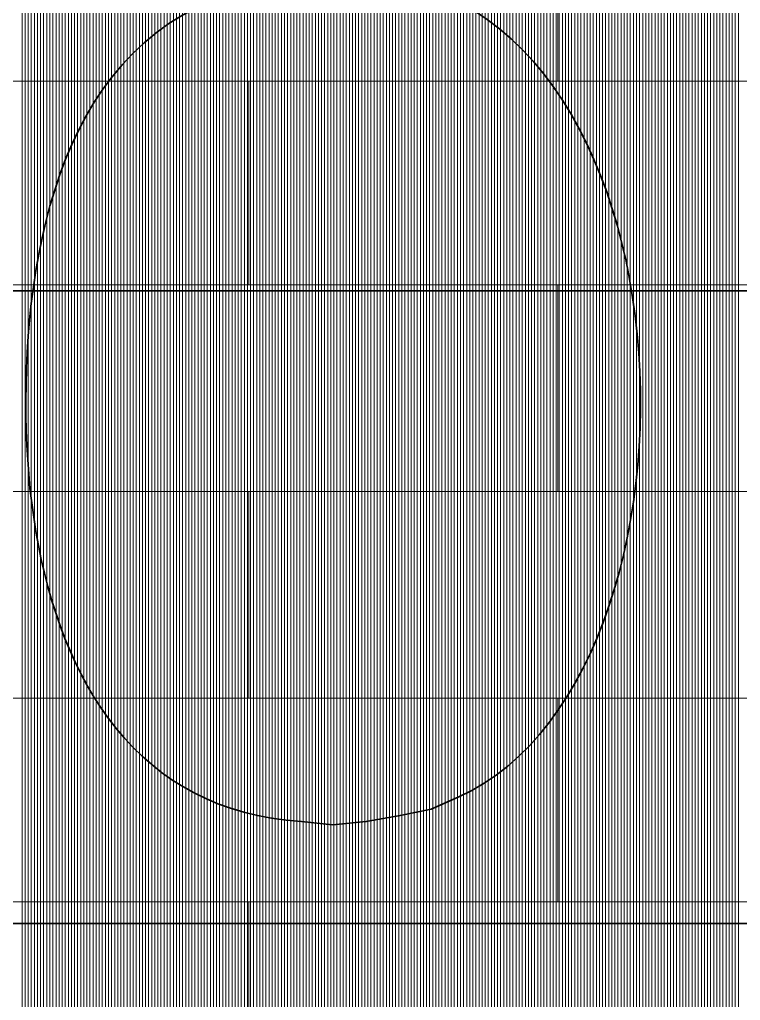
# Model space of a CAD drawing. Header units: inches. Extents: x 5 to 516, y -193 to 129.
# Drawn here: x 90.551 to 91.329, y -83.719 to -82.66 of the extents above; entities that cross this region are included whole.
import ezdxf

# ---------------------------------------------------------------- set-up
doc = ezdxf.new("R2010")
doc.units = ezdxf.units.IN
doc.header["$MEASUREMENT"] = 0
doc.layers.add('PDF4_Geometry', color=7, linetype='Continuous')

msp = doc.modelspace()

# ---------------------------------------------------------------- linework, layer by layer
at = {"layer": 'PDF4_Geometry', "lineweight": 15}
for points in [[(90.793754, -83.9313159), (90.793754, -82.2046491), (90.793754, -83.9313159)], [(90.7970906, -83.9313159), (90.7970906, -82.2046491), (90.7970906, -83.9313159)], [(90.8004204, -83.9313159), (90.8004204, -82.2046491), (90.8004204, -83.9313159)], [(90.8037569, -83.9313159), (90.8037569, -82.2046491), (90.8037569, -83.9313159)], [(90.8070868, -83.9313159), (90.8070868, -82.2046491), (90.8070868, -83.9313159)], [(90.8104233, -83.9346491), (90.8104233, -82.204649), (90.8104233, -83.9346491)], [(90.8137532, -83.9346491), (90.8137532, -82.204649), (90.8137532, -83.9346491)], [(90.8170897, -83.9346491), (90.8170897, -82.204649), (90.8170897, -83.9346491)], [(90.8204195, -83.9346491), (90.8204195, -82.204649), (90.8204195, -83.9346491)], [(90.8237561, -83.9346491), (90.8237561, -82.204649), (90.8237561, -83.9346491)], [(90.8270859, -83.9346491), (90.8270859, -82.204649), (90.8270859, -83.9346491)], [(90.8304225, -83.9346491), (90.8304225, -82.204649), (90.8304225, -83.9346491)], [(90.8337523, -83.9346491), (90.8337523, -82.204649), (90.8337523, -83.9346491)], [(90.8370889, -83.9346491), (90.8370889, -82.204649), (90.8370889, -83.9346491)], [(90.8404255, -83.9346491), (90.8404255, -82.204649), (90.8404255, -83.9346491)], [(90.8437553, -83.9346491), (90.8437553, -82.204649), (90.8437553, -83.9346491)], [(90.8470851, -83.9346491), (90.8470851, -82.204649), (90.8470851, -83.9346491)], [(90.8504217, -83.9346491), (90.8504217, -82.204649), (90.8504217, -83.9346491)], [(90.8537583, -83.9346491), (90.8537583, -82.204649), (90.8537583, -83.9346491)], [(90.8570881, -83.9346491), (90.8570881, -82.204649), (90.8570881, -83.9346491)], [(90.8604179, -83.9346491), (90.8604179, -82.204649), (90.8604179, -83.9346491)], [(90.8637545, -83.9346491), (90.8637545, -82.204649), (90.8637545, -83.9346491)], [(90.8670911, -83.9346491), (90.8670911, -82.204649), (90.8670911, -83.9346491)], [(90.8704209, -83.9346491), (90.8704209, -82.204649), (90.8704209, -83.9346491)], [(90.8737575, -83.9346491), (90.8737575, -82.204649), (90.8737575, -83.9346491)], [(90.8770873, -83.9346491), (90.8770873, -82.204649), (90.8770873, -83.9346491)], [(90.8804239, -83.9346491), (90.8804239, -82.204649), (90.8804239, -83.9346491)], [(90.8837537, -83.9346491), (90.8837537, -82.204649), (90.8837537, -83.9346491)], [(90.8870903, -83.9346491), (90.8870903, -82.204649), (90.8870903, -83.9346491)], [(90.8904201, -83.9346491), (90.8904201, -82.204649), (90.8904201, -83.9346491)], [(90.8937567, -83.9346491), (90.8937567, -82.204649), (90.8937567, -83.9346491)], [(90.8970865, -83.9346491), (90.8970865, -82.204649), (90.8970865, -83.9346491)], [(90.9004231, -83.9346491), (90.9004231, -82.204649), (90.9004231, -83.9346491)], [(90.9037529, -83.9346491), (90.9037529, -82.204649), (90.9037529, -83.9346491)], [(90.9070895, -83.9346491), (90.9070895, -82.204649), (90.9070895, -83.9346491)], [(90.9104193, -83.9346491), (90.9104193, -82.204649), (90.9104193, -83.9346491)], [(90.9137559, -83.9346491), (90.9137559, -82.204649), (90.9137559, -83.9346491)], [(90.9170857, -83.9313159), (90.9170857, -82.2046491), (90.9170857, -83.9313159)], [(90.9204223, -83.9313159), (90.9204223, -82.2046491), (90.9204223, -83.9313159)], [(90.9237589, -83.9313159), (90.9237589, -82.2046491), (90.9237589, -83.9313159)], [(90.9270887, -83.9313159), (90.9270887, -82.2046491), (90.9270887, -83.9313159)], [(90.9304185, -83.9313159), (90.9304185, -82.2046491), (90.9304185, -83.9313159)], [(90.9337551, -83.9313159), (90.9337551, -82.2046491), (90.9337551, -83.9313159)], [(90.9370916, -83.9313159), (90.9370916, -82.2046491), (90.9370916, -83.9313159)], [(90.9404215, -83.9313159), (90.9404215, -82.2046491), (90.9404215, -83.9313159)], [(90.9437513, -83.9313159), (90.9437513, -82.2046491), (90.9437513, -83.9313159)], [(90.9470879, -83.9313159), (90.9470879, -82.2046491), (90.9470879, -83.9313159)], [(90.9504244, -83.9313159), (90.9504244, -82.2046491), (90.9504244, -83.9313159)], [(90.9537542, -83.9313159), (90.9537542, -82.2046491), (90.9537542, -83.9313159)], [(90.9570908, -83.9313159), (90.9570908, -82.2046491), (90.9570908, -83.9313159)], [(90.9604206, -83.9313159), (90.9604206, -82.2046491), (90.9604206, -83.9313159)], [(90.9637572, -83.9313159), (90.9637572, -82.2046491), (90.9637572, -83.9313159)], [(90.967087, -83.9313159), (90.967087, -82.2046491), (90.967087, -83.9313159)], [(90.9704236, -83.9313159), (90.9704236, -82.2046491), (90.9704236, -83.9313159)], [(90.9737534, -83.9313159), (90.9737534, -82.2046491), (90.9737534, -83.9313159)], [(90.6970878, -83.9179831), (90.6970878, -82.2179829), (90.6970878, -83.9179831)], [(90.7004244, -83.9213163), (90.7004244, -82.2179828), (90.7004244, -83.9213163)], [(90.7037542, -83.9213163), (90.7037542, -82.2179828), (90.7037542, -83.9213163)], [(90.7070908, -83.9213163), (90.7070908, -82.2179828), (90.7070908, -83.9213163)], [(90.7104206, -83.9213163), (90.7104206, -82.2179828), (90.7104206, -83.9213163)], [(90.7137572, -83.9213163), (90.7137572, -82.2146495), (90.7137572, -83.9213163)], [(90.717087, -83.9213163), (90.717087, -82.2146495), (90.717087, -83.9213163)], [(90.7204236, -83.9213163), (90.7204236, -82.2146495), (90.7204236, -83.9213163)], [(90.7237534, -83.9246495), (90.7237534, -82.2146493), (90.7237534, -83.9246495)], [(90.72709, -83.9246495), (90.72709, -82.2146493), (90.72709, -83.9246495)], [(90.7304198, -83.9246495), (90.7304198, -82.2146493), (90.7304198, -83.9246495)], [(90.7337564, -83.9246495), (90.7337564, -82.211316), (90.7337564, -83.9246495)], [(90.7370862, -83.9246495), (90.7370862, -82.211316), (90.7370862, -83.9246495)], [(90.7404228, -83.9246495), (90.7404228, -82.211316), (90.7404228, -83.9246495)], [(90.7437526, -83.9246495), (90.7437526, -82.211316), (90.7437526, -83.9246495)], [(90.7470892, -83.9246495), (90.7470892, -82.211316), (90.7470892, -83.9246495)], [(90.750419, -83.9279827), (90.750419, -82.2113159), (90.750419, -83.9279827)], [(90.7537556, -83.9279827), (90.7537556, -82.2079826), (90.7537556, -83.9279827)], [(90.7570922, -83.9279827), (90.7570922, -82.2079826), (90.7570922, -83.9279827)], [(90.760422, -83.9279827), (90.760422, -82.2079826), (90.760422, -83.9279827)], [(90.7637518, -83.9279827), (90.7637518, -82.2079826), (90.7637518, -83.9279827)], [(90.7670884, -83.9279827), (90.7670884, -82.2079826), (90.7670884, -83.9279827)], [(90.770425, -83.9279827), (90.770425, -82.2079826), (90.770425, -83.9279827)], [(90.7737548, -83.9279827), (90.7737548, -82.2079826), (90.7737548, -83.9279827)], [(90.7770846, -83.9279827), (90.7770846, -82.2079826), (90.7770846, -83.9279827)], [(90.7804212, -83.9313159), (90.7804212, -82.2079824), (90.7804212, -83.9313159)], [(90.7837578, -83.9313159), (90.7837578, -82.2079824), (90.7837578, -83.9313159)], [(90.7870876, -83.9313159), (90.7870876, -82.2079824), (90.7870876, -83.9313159)], [(90.7904242, -83.9313159), (90.7904242, -82.2079824), (90.7904242, -83.9313159)], [(90.97709, -83.9313159), (90.97709, -82.2079824), (90.97709, -83.9313159)], [(90.9804198, -83.9279827), (90.9804198, -82.2079826), (90.9804198, -83.9279827)], [(90.9837564, -83.9279827), (90.9837564, -82.2079826), (90.9837564, -83.9279827)], [(90.9870862, -83.9279827), (90.9870862, -82.2079826), (90.9870862, -83.9279827)], [(90.9904228, -83.9279827), (90.9904228, -82.2079826), (90.9904228, -83.9279827)], [(90.9937526, -83.9279827), (90.9937526, -82.2079826), (90.9937526, -83.9279827)], [(90.9970892, -83.9279827), (90.9970892, -82.2079826), (90.9970892, -83.9279827)], [(91.000419, -83.9279827), (91.000419, -82.2079826), (91.000419, -83.9279827)], [(91.0037556, -83.9279827), (91.0037556, -82.2079826), (91.0037556, -83.9279827)], [(91.0070922, -83.9279827), (91.0070922, -82.2079826), (91.0070922, -83.9279827)], [(91.010422, -83.9279827), (91.010422, -82.2079826), (91.010422, -83.9279827)], [(91.0137518, -83.9279827), (91.0137518, -82.2079826), (91.0137518, -83.9279827)], [(91.0170884, -83.9246495), (91.0170884, -82.211316), (91.0170884, -83.9246495)], [(91.020425, -83.9246495), (91.020425, -82.211316), (91.020425, -83.9246495)], [(91.0237548, -83.9246495), (91.0237548, -82.211316), (91.0237548, -83.9246495)], [(91.0270846, -83.9246495), (91.0270846, -82.211316), (91.0270846, -83.9246495)], [(91.0304212, -83.9246495), (91.0304212, -82.211316), (91.0304212, -83.9246495)], [(91.0337578, -83.9246495), (91.0337578, -82.211316), (91.0337578, -83.9246495)], [(91.0370876, -83.9213163), (91.0370876, -82.2146495), (91.0370876, -83.9213163)], [(91.0404242, -83.9213163), (91.0404242, -82.2146495), (91.0404242, -83.9213163)], [(91.043754, -83.9213163), (91.043754, -82.2146495), (91.043754, -83.9213163)], [(91.0470906, -83.9213163), (91.0470906, -82.2146495), (91.0470906, -83.9213163)], [(91.0504204, -83.9213163), (91.0504204, -82.2146495), (91.0504204, -83.9213163)], [(91.053757, -83.9213163), (91.053757, -82.2146495), (91.053757, -83.9213163)], [(91.0570868, -83.9179831), (91.0570868, -82.2179829), (91.0570868, -83.9179831)], [(91.0604234, -83.9179831), (91.0604234, -82.2179829), (91.0604234, -83.9179831)], [(91.0637532, -83.9179831), (91.0637532, -82.2179829), (91.0637532, -83.9179831)], [(91.0670898, -83.9179831), (91.0670898, -82.2179829), (91.0670898, -83.9179831)], [(91.0704196, -83.9179831), (91.0704196, -82.2179829), (91.0704196, -83.9179831)], [(90.6437567, -83.9046503), (90.6437567, -82.2279835), (90.6437567, -83.9046503)], [(90.6470865, -83.9079835), (90.6470865, -82.2279833), (90.6470865, -83.9079835)], [(90.6504231, -83.9079835), (90.6504231, -82.2279833), (90.6504231, -83.9079835)], [(90.6537529, -83.9079835), (90.6537529, -82.2279833), (90.6537529, -83.9079835)], [(90.6570895, -83.9079835), (90.6570895, -82.2246501), (90.6570895, -83.9079835)], [(90.6604193, -83.9113167), (90.6604193, -82.2246498), (90.6604193, -83.9113167)], [(90.6637559, -83.9113167), (90.6637559, -82.2246498), (90.6637559, -83.9113167)], [(90.6670857, -83.9113167), (90.6670857, -82.2246498), (90.6670857, -83.9113167)], [(90.6704222, -83.9113167), (90.6704222, -82.2246498), (90.6704222, -83.9113167)], [(90.6737588, -83.9146499), (90.6737588, -82.2246497), (90.6737588, -83.9146499)], [(90.6770886, -83.9146499), (90.6770886, -82.2213164), (90.6770886, -83.9146499)], [(90.6804185, -83.9146499), (90.6804185, -82.2213164), (90.6804185, -83.9146499)], [(90.683755, -83.9146499), (90.683755, -82.2213164), (90.683755, -83.9146499)], [(90.6870916, -83.9179831), (90.6870916, -82.2213162), (90.6870916, -83.9179831)], [(90.6904214, -83.9179831), (90.6904214, -82.2213162), (90.6904214, -83.9179831)], [(90.6937512, -83.9179831), (90.6937512, -82.2213162), (90.6937512, -83.9179831)], [(91.0737562, -83.9146499), (91.0737562, -82.2213164), (91.0737562, -83.9146499)], [(91.077086, -83.9146499), (91.077086, -82.2213164), (91.077086, -83.9146499)], [(91.0804226, -83.9146499), (91.0804226, -82.2213164), (91.0804226, -83.9146499)], [(91.0837524, -83.9146499), (91.0837524, -82.2213164), (91.0837524, -83.9146499)], [(91.0870889, -83.9146499), (91.0870889, -82.2213164), (91.0870889, -83.9146499)], [(91.0904255, -83.9146499), (91.0904255, -82.2213164), (91.0904255, -83.9146499)], [(91.0937553, -83.9113167), (91.0937553, -82.2246498), (91.0937553, -83.9113167)], [(91.0970852, -83.9113167), (91.0970852, -82.2246498), (91.0970852, -83.9113167)], [(91.1004217, -83.9113167), (91.1004217, -82.2246498), (91.1004217, -83.9113167)], [(91.1037583, -83.9113167), (91.1037583, -82.2246498), (91.1037583, -83.9113167)], [(91.1070881, -83.9113167), (91.1070881, -82.2246498), (91.1070881, -83.9113167)], [(91.1104179, -83.9113167), (91.1104179, -82.2279833), (91.1104179, -83.9113167)], [(91.1137545, -83.9079835), (91.1137545, -82.2279833), (91.1137545, -83.9079835)], [(91.1170911, -83.9079835), (91.1170911, -82.2279833), (91.1170911, -83.9079835)], [(91.1204209, -83.9079835), (91.1204209, -82.2279833), (91.1204209, -83.9079835)], [(90.6104179, -83.8979839), (90.6104179, -82.2379838), (90.6104179, -83.8979839)], [(90.6137545, -83.8979839), (90.6137545, -82.2379838), (90.6137545, -83.8979839)], [(90.6170911, -83.8979839), (90.6170911, -82.2379838), (90.6170911, -83.8979839)], [(90.6204209, -83.9013171), (90.6204209, -82.2379836), (90.6204209, -83.9013171)], [(90.6237575, -83.9013171), (90.6237575, -82.2346503), (90.6237575, -83.9013171)], [(90.6270873, -83.9013171), (90.6270873, -82.2346503), (90.6270873, -83.9013171)], [(90.6304239, -83.9013171), (90.6304239, -82.2346503), (90.6304239, -83.9013171)], [(90.6337537, -83.9046503), (90.6337537, -82.2313168), (90.6337537, -83.9046503)], [(90.6370903, -83.9046503), (90.6370903, -82.2313168), (90.6370903, -83.9046503)], [(90.6404201, -83.9046503), (90.6404201, -82.2313168), (90.6404201, -83.9046503)], [(91.1237575, -83.9079835), (91.1237575, -82.2313167), (91.1237575, -83.9079835)], [(91.1270873, -83.9079835), (91.1270873, -82.2313167), (91.1270873, -83.9079835)], [(91.1304239, -83.9046503), (91.1304239, -82.2313168), (91.1304239, -83.9046503)], [(91.1337537, -83.9046503), (91.1337537, -82.2346502), (91.1337537, -83.9046503)], [(91.1370903, -83.9046503), (91.1370903, -82.2346502), (91.1370903, -83.9046503)], [(91.1404201, -83.9046503), (91.1404201, -82.2346502), (91.1404201, -83.9046503)], [(91.1437567, -83.9013171), (91.1437567, -82.2346503), (91.1437567, -83.9013171)], [(91.1470865, -83.9013171), (91.1470865, -82.2379836), (91.1470865, -83.9013171)], [(91.1504231, -83.9013171), (91.1504231, -82.2379836), (91.1504231, -83.9013171)], [(91.1537529, -83.9013171), (91.1537529, -82.2379836), (91.1537529, -83.9013171)], [(90.5804225, -83.8879843), (90.5804225, -82.2479842), (90.5804225, -83.8879843)], [(90.5837523, -83.8913175), (90.5837523, -82.247984), (90.5837523, -83.8913175)], [(90.5870889, -83.8913175), (90.5870889, -82.247984), (90.5870889, -83.8913175)], [(90.5904255, -83.8913175), (90.5904255, -82.2446507), (90.5904255, -83.8913175)], [(90.5937553, -83.8946507), (90.5937553, -82.2446505), (90.5937553, -83.8946507)], [(90.5970851, -83.8946507), (90.5970851, -82.2446505), (90.5970851, -83.8946507)], [(90.6004217, -83.8946507), (90.6004217, -82.2413172), (90.6004217, -83.8946507)], [(90.6037583, -83.8946507), (90.6037583, -82.2413172), (90.6037583, -83.8946507)], [(90.6070881, -83.8979839), (90.6070881, -82.2413171), (90.6070881, -83.8979839)], [(91.1570895, -83.8979839), (91.1570895, -82.2413171), (91.1570895, -83.8979839)], [(91.1604193, -83.8979839), (91.1604193, -82.2413171), (91.1604193, -83.8979839)], [(91.1637559, -83.8979839), (91.1637559, -82.2413171), (91.1637559, -83.8979839)], [(91.1670857, -83.8979839), (91.1670857, -82.2446504), (91.1670857, -83.8979839)], [(91.1704223, -83.8946507), (91.1704223, -82.2446505), (91.1704223, -83.8946507)], [(91.1737589, -83.8946507), (91.1737589, -82.2446505), (91.1737589, -83.8946507)], [(91.1770887, -83.8946507), (91.1770887, -82.2479839), (91.1770887, -83.8946507)], [(91.1804185, -83.8913175), (91.1804185, -82.247984), (91.1804185, -83.8913175)], [(91.1837551, -83.8913175), (91.1837551, -82.247984), (91.1837551, -83.8913175)], [(91.1870917, -83.8913175), (91.1870917, -82.247984), (91.1870917, -83.8913175)], [(90.5537569, -83.8779847), (90.5537569, -82.2579846), (90.5537569, -83.8779847)], [(90.5570867, -83.8813179), (90.5570867, -82.254651), (90.5570867, -83.8813179)], [(90.5604233, -83.8813179), (90.5604233, -82.254651), (90.5604233, -83.8813179)], [(90.5637531, -83.8813179), (90.5637531, -82.254651), (90.5637531, -83.8813179)], [(90.5670897, -83.8846511), (90.5670897, -82.254651), (90.5670897, -83.8846511)], [(90.5704195, -83.8846511), (90.5704195, -82.2513176), (90.5704195, -83.8846511)], [(90.5737561, -83.8879843), (90.5737561, -82.2513176), (90.5737561, -83.8879843)], [(90.5770859, -83.8879843), (90.5770859, -82.2513176), (90.5770859, -83.8879843)], [(91.1904215, -83.8879843), (91.1904215, -82.2513176), (91.1904215, -83.8879843)], [(91.1937513, -83.8879843), (91.1937513, -82.2513176), (91.1937513, -83.8879843)], [(91.1970879, -83.8846511), (91.1970879, -82.2513176), (91.1970879, -83.8846511)], [(91.2004245, -83.8846511), (91.2004245, -82.254651), (91.2004245, -83.8846511)], [(91.2037543, -83.8846511), (91.2037543, -82.254651), (91.2037543, -83.8846511)], [(91.2070909, -83.8813179), (91.2070909, -82.254651), (91.2070909, -83.8813179)], [(91.2104207, -83.8813179), (91.2104207, -82.2579845), (91.2104207, -83.8813179)], [(91.2137573, -83.8813179), (91.2137573, -82.2579845), (91.2137573, -83.8813179)], [(91.2170871, -83.8779847), (91.2170871, -82.2579846), (91.2170871, -83.8779847)], [(91.2204236, -83.8779847), (91.2204236, -82.2579846), (91.2204236, -83.8779847)], [(91.2237535, -83.8746515), (91.2237535, -82.261318), (91.2237535, -83.8746515)], [(91.22709, -83.8746515), (91.22709, -82.261318), (91.22709, -83.8746515)], [(91.2304199, -83.8746515), (91.2304199, -82.261318), (91.2304199, -83.8746515)], [(91.2337564, -83.8713183), (91.2337564, -82.2646515), (91.2337564, -83.8713183)], [(91.2370862, -83.8713183), (91.2370862, -82.2646515), (91.2370862, -83.8713183)], [(91.2404228, -83.8679817), (91.2404228, -82.2646482), (91.2404228, -83.8679817)], [(91.2437526, -83.8679817), (91.2437526, -82.2679816), (91.2437526, -83.8679817)], [(91.2470892, -83.8679817), (91.2470892, -82.2679816), (91.2470892, -83.8679817)], [(91.250419, -83.8646519), (91.250419, -82.2713184), (91.250419, -83.8646519)], [(91.2537556, -83.8646519), (91.2537556, -82.2713184), (91.2537556, -83.8646519)], [(91.2570922, -83.8613153), (91.2570922, -82.2713151), (91.2570922, -83.8613153)], [(91.260422, -83.8613153), (91.260422, -82.2746486), (91.260422, -83.8613153)], [(91.2637518, -83.8613153), (91.2637518, -82.2746486), (91.2637518, -83.8613153)], [(91.2670884, -83.8579855), (91.2670884, -82.2746521), (91.2670884, -83.8579855)], [(91.270425, -83.8579855), (91.270425, -82.2779853), (91.270425, -83.8579855)], [(91.2737548, -83.8546489), (91.2737548, -82.2779822), (91.2737548, -83.8546489)], [(91.2770846, -83.8546489), (91.2770846, -82.2813155), (91.2770846, -83.8546489)], [(91.2804212, -83.8546489), (91.2804212, -82.2813155), (91.2804212, -83.8546489)], [(91.2837578, -83.8513157), (91.2837578, -82.2846489), (91.2837578, -83.8513157)], [(91.2870876, -83.8513157), (91.2870876, -82.2846489), (91.2870876, -83.8513157)], [(91.2904242, -83.8479825), (91.2904242, -82.2879824), (91.2904242, -83.8479825)], [(91.293754, -83.8479825), (91.293754, -82.2879824), (91.293754, -83.8479825)], [(91.2970906, -83.8446493), (91.2970906, -82.2913159), (91.2970906, -83.8446493)], [(91.3004204, -83.8446493), (91.3004204, -82.2913159), (91.3004204, -83.8446493)], [(91.303757, -83.8413161), (91.303757, -82.2946493), (91.303757, -83.8413161)], [(91.3070868, -83.8413161), (91.3070868, -82.2946493), (91.3070868, -83.8413161)], [(91.3104234, -83.8379829), (91.3104234, -82.2979829), (91.3104234, -83.8379829)], [(91.3137532, -83.8379829), (91.3137532, -82.2979829), (91.3137532, -83.8379829)], [(91.3170898, -83.8346497), (91.3170898, -82.3013163), (91.3170898, -83.8346497)], [(91.3204196, -83.8346497), (91.3204196, -82.3013163), (91.3204196, -83.8346497)], [(91.3237562, -83.8313165), (91.3237562, -82.3046497), (91.3237562, -83.8313165)], [(91.327086, -83.8279833), (91.327086, -82.3046499), (91.327086, -83.8279833)], [(90.5537569, -83.6346511), (90.5537569, -82.9513177), (90.5537569, -83.6346511)], [(90.5570867, -83.6346511), (90.5570867, -82.9513177), (90.5570867, -83.6346511)], [(90.5604233, -83.6346511), (90.5604233, -82.9513177), (90.5604233, -83.6346511)], [(90.5637531, -83.6346511), (90.5637531, -82.9513177), (90.5637531, -83.6346511)], [(90.5670897, -83.6346511), (90.5670897, -82.9513177), (90.5670897, -83.6346511)], [(90.5704195, -83.6346511), (90.5704195, -82.9513177), (90.5704195, -83.6346511)], [(90.5737561, -83.6346511), (90.5737561, -82.9513177), (90.5737561, -83.6346511)], [(90.5770859, -83.6346511), (90.5770859, -82.9513177), (90.5770859, -83.6346511)], [(90.5804225, -83.6346511), (90.5804225, -82.9513177), (90.5804225, -83.6346511)], [(90.5837523, -83.6346511), (90.5837523, -82.9513177), (90.5837523, -83.6346511)], [(90.5870889, -83.6346511), (90.5870889, -82.9513177), (90.5870889, -83.6346511)], [(90.5904255, -83.6346511), (90.5904255, -82.9513177), (90.5904255, -83.6346511)], [(90.5937553, -83.6346511), (90.5937553, -82.9513177), (90.5937553, -83.6346511)], [(90.5970851, -83.6346511), (90.5970851, -82.9513177), (90.5970851, -83.6346511)], [(90.6004217, -83.6346511), (90.6004217, -82.9513177), (90.6004217, -83.6346511)], [(90.6037583, -83.6346511), (90.6037583, -82.9513177), (90.6037583, -83.6346511)], [(90.6070881, -83.6346511), (90.6070881, -82.9513177), (90.6070881, -83.6346511)], [(90.6104179, -83.6346511), (90.6104179, -82.9513177), (90.6104179, -83.6346511)], [(90.6137545, -83.6346511), (90.6137545, -82.9513177), (90.6137545, -83.6346511)], [(90.6170911, -83.6346511), (90.6170911, -82.9513177), (90.6170911, -83.6346511)], [(90.6204209, -83.6346511), (90.6204209, -82.9513177), (90.6204209, -83.6346511)], [(90.6237575, -83.6346511), (90.6237575, -82.9513177), (90.6237575, -83.6346511)], [(90.6270873, -83.6346511), (90.6270873, -82.9513177), (90.6270873, -83.6346511)], [(90.6304239, -83.6346511), (90.6304239, -82.9513177), (90.6304239, -83.6346511)], [(90.6337537, -83.6346511), (90.6337537, -82.9513177), (90.6337537, -83.6346511)], [(90.6370903, -83.6346511), (90.6370903, -82.9513177), (90.6370903, -83.6346511)], [(90.6404201, -83.6346511), (90.6404201, -82.9513177), (90.6404201, -83.6346511)], [(90.6437567, -83.6346511), (90.6437567, -82.9513177), (90.6437567, -83.6346511)], [(90.6470865, -83.6346511), (90.6470865, -82.9513177), (90.6470865, -83.6346511)], [(90.6504231, -83.6346511), (90.6504231, -82.9513177), (90.6504231, -83.6346511)], [(90.6537529, -83.6346511), (90.6537529, -82.9513177), (90.6537529, -83.6346511)], [(90.6570895, -83.6346511), (90.6570895, -82.9513177), (90.6570895, -83.6346511)], [(90.6604193, -83.6346511), (90.6604193, -82.9513177), (90.6604193, -83.6346511)], [(90.6637559, -83.6346511), (90.6637559, -82.9513177), (90.6637559, -83.6346511)], [(90.6670857, -83.6346511), (90.6670857, -82.9513177), (90.6670857, -83.6346511)], [(90.6704222, -83.6346511), (90.6704222, -82.9513177), (90.6704222, -83.6346511)], [(90.6737588, -83.6346511), (90.6737588, -82.9513177), (90.6737588, -83.6346511)], [(90.6770886, -83.6346511), (90.6770886, -82.9513177), (90.6770886, -83.6346511)], [(90.6804185, -83.6346511), (90.6804185, -82.9513177), (90.6804185, -83.6346511)], [(90.683755, -83.6346511), (90.683755, -82.9513177), (90.683755, -83.6346511)], [(90.6870916, -83.6346511), (90.6870916, -82.9513177), (90.6870916, -83.6346511)], [(90.6904214, -83.6346511), (90.6904214, -82.9513177), (90.6904214, -83.6346511)], [(90.6937512, -83.6346511), (90.6937512, -82.9513177), (90.6937512, -83.6346511)], [(90.6970878, -83.6346511), (90.6970878, -82.9513177), (90.6970878, -83.6346511)], [(90.7004244, -83.6346511), (90.7004244, -82.9513177), (90.7004244, -83.6346511)], [(90.7037542, -83.6346511), (90.7037542, -82.9513177), (90.7037542, -83.6346511)], [(90.7070908, -83.6346511), (90.7070908, -82.9513177), (90.7070908, -83.6346511)], [(90.7104206, -83.6346511), (90.7104206, -82.9513177), (90.7104206, -83.6346511)], [(90.7137572, -83.6346511), (90.7137572, -82.9513177), (90.7137572, -83.6346511)], [(90.717087, -83.6346511), (90.717087, -82.9513177), (90.717087, -83.6346511)], [(90.7204236, -83.6346511), (90.7204236, -82.9513177), (90.7204236, -83.6346511)], [(90.7237534, -83.6346511), (90.7237534, -82.9513177), (90.7237534, -83.6346511)], [(90.72709, -83.6346511), (90.72709, -82.9513177), (90.72709, -83.6346511)], [(90.7304198, -83.6346511), (90.7304198, -82.9513177), (90.7304198, -83.6346511)], [(90.7337564, -83.6346511), (90.7337564, -82.9513177), (90.7337564, -83.6346511)], [(90.7370862, -83.6346511), (90.7370862, -82.9513177), (90.7370862, -83.6346511)], [(90.7404228, -83.6346511), (90.7404228, -82.9513177), (90.7404228, -83.6346511)], [(90.7437526, -83.6346511), (90.7437526, -82.9513177), (90.7437526, -83.6346511)], [(90.7470892, -83.6346511), (90.7470892, -82.9513177), (90.7470892, -83.6346511)], [(90.750419, -83.6346511), (90.750419, -82.9513177), (90.750419, -83.6346511)], [(90.7537556, -83.6346511), (90.7537556, -82.9513177), (90.7537556, -83.6346511)], [(90.7570922, -83.6346511), (90.7570922, -82.9513177), (90.7570922, -83.6346511)], [(90.760422, -83.6346511), (90.760422, -82.9513177), (90.760422, -83.6346511)], [(90.7637518, -83.6346511), (90.7637518, -82.9513177), (90.7637518, -83.6346511)], [(90.7670884, -83.6346511), (90.7670884, -82.9513177), (90.7670884, -83.6346511)], [(90.770425, -83.6346511), (90.770425, -82.9513177), (90.770425, -83.6346511)], [(90.7737548, -83.6346511), (90.7737548, -82.9513177), (90.7737548, -83.6346511)], [(90.7770846, -83.6346511), (90.7770846, -82.9513177), (90.7770846, -83.6346511)], [(90.7804212, -83.6346511), (90.7804212, -82.9513177), (90.7804212, -83.6346511)], [(90.7837578, -83.6346511), (90.7837578, -82.9513177), (90.7837578, -83.6346511)], [(90.7870876, -83.6346511), (90.7870876, -82.9513177), (90.7870876, -83.6346511)], [(90.7904242, -83.6346511), (90.7904242, -82.9513177), (90.7904242, -83.6346511)], [(90.793754, -83.6346511), (90.793754, -82.9513177), (90.793754, -83.6346511)], [(90.7970906, -83.6346511), (90.7970906, -82.9513177), (90.7970906, -83.6346511)], [(90.8004204, -83.6346511), (90.8004204, -82.9513177), (90.8004204, -83.6346511)], [(90.8037569, -83.6346511), (90.8037569, -82.9513177), (90.8037569, -83.6346511)], [(90.8070868, -83.6346511), (90.8070868, -82.9513177), (90.8070868, -83.6346511)], [(90.8104233, -83.6346511), (90.8104233, -82.9513177), (90.8104233, -83.6346511)], [(90.8137532, -83.6346511), (90.8137532, -82.9513177), (90.8137532, -83.6346511)], [(90.8170897, -83.6346511), (90.8170897, -82.9513177), (90.8170897, -83.6346511)], [(90.8204195, -83.6346511), (90.8204195, -82.9513177), (90.8204195, -83.6346511)], [(90.8237561, -83.6346511), (90.8237561, -82.9513177), (90.8237561, -83.6346511)], [(90.8270859, -83.6346511), (90.8270859, -82.9513177), (90.8270859, -83.6346511)], [(90.8304225, -83.6346511), (90.8304225, -82.9513177), (90.8304225, -83.6346511)], [(90.8337523, -83.6346511), (90.8337523, -82.9513177), (90.8337523, -83.6346511)], [(90.8370889, -83.6346511), (90.8370889, -82.9513177), (90.8370889, -83.6346511)], [(90.8404255, -83.6346511), (90.8404255, -82.9513177), (90.8404255, -83.6346511)], [(90.8437553, -83.6346511), (90.8437553, -82.9513177), (90.8437553, -83.6346511)], [(90.8470851, -83.6346511), (90.8470851, -82.9513177), (90.8470851, -83.6346511)], [(90.8504217, -83.6346511), (90.8504217, -82.9513177), (90.8504217, -83.6346511)], [(90.8537583, -83.6346511), (90.8537583, -82.9513177), (90.8537583, -83.6346511)], [(90.8570881, -83.6346511), (90.8570881, -82.9513177), (90.8570881, -83.6346511)], [(90.8604179, -83.6346511), (90.8604179, -82.9513177), (90.8604179, -83.6346511)], [(90.8637545, -83.6346511), (90.8637545, -82.9513177), (90.8637545, -83.6346511)], [(90.8670911, -83.6346511), (90.8670911, -82.9513177), (90.8670911, -83.6346511)], [(90.8704209, -83.6346511), (90.8704209, -82.9513177), (90.8704209, -83.6346511)], [(90.8737575, -83.6346511), (90.8737575, -82.9513177), (90.8737575, -83.6346511)], [(90.8770873, -83.6346511), (90.8770873, -82.9513177), (90.8770873, -83.6346511)], [(90.8804239, -83.6346511), (90.8804239, -82.9513177), (90.8804239, -83.6346511)], [(90.8837537, -83.6346511), (90.8837537, -82.9513177), (90.8837537, -83.6346511)], [(90.8870903, -83.6346511), (90.8870903, -82.9513177), (90.8870903, -83.6346511)], [(90.8904201, -83.6346511), (90.8904201, -82.9513177), (90.8904201, -83.6346511)], [(90.8937567, -83.6346511), (90.8937567, -82.9513177), (90.8937567, -83.6346511)], [(90.8970865, -83.6346511), (90.8970865, -82.9513177), (90.8970865, -83.6346511)], [(90.9004231, -83.6346511), (90.9004231, -82.9513177), (90.9004231, -83.6346511)], [(90.9037529, -83.6346511), (90.9037529, -82.9513177), (90.9037529, -83.6346511)], [(90.9070895, -83.6346511), (90.9070895, -82.9513177), (90.9070895, -83.6346511)], [(90.9104193, -83.6346511), (90.9104193, -82.9513177), (90.9104193, -83.6346511)], [(90.9137559, -83.6346511), (90.9137559, -82.9513177), (90.9137559, -83.6346511)], [(90.9170857, -83.6346511), (90.9170857, -82.9513177), (90.9170857, -83.6346511)], [(90.9204223, -83.6346511), (90.9204223, -82.9513177), (90.9204223, -83.6346511)], [(90.9237589, -83.6346511), (90.9237589, -82.9513177), (90.9237589, -83.6346511)], [(90.9270887, -83.6346511), (90.9270887, -82.9513177), (90.9270887, -83.6346511)], [(90.9304185, -83.6346511), (90.9304185, -82.9513177), (90.9304185, -83.6346511)], [(90.9337551, -83.6346511), (90.9337551, -82.9513177), (90.9337551, -83.6346511)], [(90.9370916, -83.6346511), (90.9370916, -82.9513177), (90.9370916, -83.6346511)], [(90.9404215, -83.6346511), (90.9404215, -82.9513177), (90.9404215, -83.6346511)], [(90.9437513, -83.6346511), (90.9437513, -82.9513177), (90.9437513, -83.6346511)], [(90.9470879, -83.6346511), (90.9470879, -82.9513177), (90.9470879, -83.6346511)], [(90.9504244, -83.6346511), (90.9504244, -82.9513177), (90.9504244, -83.6346511)], [(90.9537542, -83.6346511), (90.9537542, -82.9513177), (90.9537542, -83.6346511)], [(90.9570908, -83.6346511), (90.9570908, -82.9513177), (90.9570908, -83.6346511)], [(90.9604206, -83.6346511), (90.9604206, -82.9513177), (90.9604206, -83.6346511)], [(90.9637572, -83.6346511), (90.9637572, -82.9513177), (90.9637572, -83.6346511)], [(90.967087, -83.6346511), (90.967087, -82.9513177), (90.967087, -83.6346511)], [(90.9704236, -83.6346511), (90.9704236, -82.9513177), (90.9704236, -83.6346511)], [(90.9737534, -83.6346511), (90.9737534, -82.9513177), (90.9737534, -83.6346511)], [(90.97709, -83.6346511), (90.97709, -82.9513177), (90.97709, -83.6346511)], [(90.9804198, -83.6346511), (90.9804198, -82.9513177), (90.9804198, -83.6346511)], [(90.9837564, -83.6346511), (90.9837564, -82.9513177), (90.9837564, -83.6346511)], [(90.9870862, -83.6346511), (90.9870862, -82.9513177), (90.9870862, -83.6346511)], [(90.9904228, -83.6346511), (90.9904228, -82.9513177), (90.9904228, -83.6346511)], [(90.9937526, -83.6346511), (90.9937526, -82.9513177), (90.9937526, -83.6346511)], [(90.9970892, -83.6346511), (90.9970892, -82.9513177), (90.9970892, -83.6346511)], [(91.000419, -83.6346511), (91.000419, -82.9513177), (91.000419, -83.6346511)], [(91.0037556, -83.6346511), (91.0037556, -82.9513177), (91.0037556, -83.6346511)], [(91.0070922, -83.6346511), (91.0070922, -82.9513177), (91.0070922, -83.6346511)], [(91.010422, -83.6346511), (91.010422, -82.9513177), (91.010422, -83.6346511)], [(91.0137518, -83.6346511), (91.0137518, -82.9513177), (91.0137518, -83.6346511)], [(91.0170884, -83.6346511), (91.0170884, -82.9513177), (91.0170884, -83.6346511)], [(91.020425, -83.6346511), (91.020425, -82.9513177), (91.020425, -83.6346511)], [(91.0237548, -83.6346511), (91.0237548, -82.9513177), (91.0237548, -83.6346511)], [(91.0270846, -83.6346511), (91.0270846, -82.9513177), (91.0270846, -83.6346511)], [(91.0304212, -83.6346511), (91.0304212, -82.9513177), (91.0304212, -83.6346511)], [(91.0337578, -83.6346511), (91.0337578, -82.9513177), (91.0337578, -83.6346511)], [(91.0370876, -83.6346511), (91.0370876, -82.9513177), (91.0370876, -83.6346511)], [(91.0404242, -83.6346511), (91.0404242, -82.9513177), (91.0404242, -83.6346511)], [(91.043754, -83.6346511), (91.043754, -82.9513177), (91.043754, -83.6346511)], [(91.0470906, -83.6346511), (91.0470906, -82.9513177), (91.0470906, -83.6346511)], [(91.0504204, -83.6346511), (91.0504204, -82.9513177), (91.0504204, -83.6346511)], [(91.053757, -83.6346511), (91.053757, -82.9513177), (91.053757, -83.6346511)], [(91.0570868, -83.6346511), (91.0570868, -82.9513177), (91.0570868, -83.6346511)], [(91.0604234, -83.6346511), (91.0604234, -82.9513177), (91.0604234, -83.6346511)], [(91.0637532, -83.6346511), (91.0637532, -82.9513177), (91.0637532, -83.6346511)], [(91.0670898, -83.6346511), (91.0670898, -82.9513177), (91.0670898, -83.6346511)], [(91.0704196, -83.6346511), (91.0704196, -82.9513177), (91.0704196, -83.6346511)], [(91.0737562, -83.6346511), (91.0737562, -82.9513177), (91.0737562, -83.6346511)], [(91.077086, -83.6346511), (91.077086, -82.9513177), (91.077086, -83.6346511)], [(91.0804226, -83.6346511), (91.0804226, -82.9513177), (91.0804226, -83.6346511)], [(91.0837524, -83.6346511), (91.0837524, -82.9513177), (91.0837524, -83.6346511)], [(91.0870889, -83.6346511), (91.0870889, -82.9513177), (91.0870889, -83.6346511)], [(91.0904255, -83.6346511), (91.0904255, -82.9513177), (91.0904255, -83.6346511)], [(91.0937553, -83.6346511), (91.0937553, -82.9513177), (91.0937553, -83.6346511)], [(91.0970852, -83.6346511), (91.0970852, -82.9513177), (91.0970852, -83.6346511)], [(91.1004217, -83.6346511), (91.1004217, -82.9513177), (91.1004217, -83.6346511)], [(91.1037583, -83.6346511), (91.1037583, -82.9513177), (91.1037583, -83.6346511)], [(91.1070881, -83.6346511), (91.1070881, -82.9513177), (91.1070881, -83.6346511)], [(91.1104179, -83.6346511), (91.1104179, -82.9513177), (91.1104179, -83.6346511)], [(91.1137545, -83.6346511), (91.1137545, -82.9513177), (91.1137545, -83.6346511)], [(91.1170911, -83.6346511), (91.1170911, -82.9513177), (91.1170911, -83.6346511)], [(91.1204209, -83.6346511), (91.1204209, -82.9513177), (91.1204209, -83.6346511)], [(91.1237575, -83.6346511), (91.1237575, -82.9513177), (91.1237575, -83.6346511)], [(91.1270873, -83.6346511), (91.1270873, -82.9513177), (91.1270873, -83.6346511)], [(91.1304239, -83.6346511), (91.1304239, -82.9513177), (91.1304239, -83.6346511)], [(91.1337537, -83.6346511), (91.1337537, -82.9513177), (91.1337537, -83.6346511)], [(91.1370903, -83.6346511), (91.1370903, -82.9513177), (91.1370903, -83.6346511)], [(91.1404201, -83.6346511), (91.1404201, -82.9513177), (91.1404201, -83.6346511)], [(91.1437567, -83.6346511), (91.1437567, -82.9513177), (91.1437567, -83.6346511)], [(91.1470865, -83.6346511), (91.1470865, -82.9513177), (91.1470865, -83.6346511)], [(91.1504231, -83.6346511), (91.1504231, -82.9513177), (91.1504231, -83.6346511)], [(91.1537529, -83.6346511), (91.1537529, -82.9513177), (91.1537529, -83.6346511)], [(91.1570895, -83.6346511), (91.1570895, -82.9513177), (91.1570895, -83.6346511)], [(91.1604193, -83.6346511), (91.1604193, -82.9513177), (91.1604193, -83.6346511)], [(91.1637559, -83.6346511), (91.1637559, -82.9513177), (91.1637559, -83.6346511)], [(91.1670857, -83.6346511), (91.1670857, -82.9513177), (91.1670857, -83.6346511)], [(91.1704223, -83.6346511), (91.1704223, -82.9513177), (91.1704223, -83.6346511)], [(91.1737589, -83.6346511), (91.1737589, -82.9513177), (91.1737589, -83.6346511)], [(91.1770887, -83.6346511), (91.1770887, -82.9513177), (91.1770887, -83.6346511)], [(91.1804185, -83.6346511), (91.1804185, -82.9513177), (91.1804185, -83.6346511)], [(91.1837551, -83.6346511), (91.1837551, -82.9513177), (91.1837551, -83.6346511)], [(91.1870917, -83.6346511), (91.1870917, -82.9513177), (91.1870917, -83.6346511)], [(91.1904215, -83.6346511), (91.1904215, -82.9513177), (91.1904215, -83.6346511)], [(91.1937513, -83.6346511), (91.1937513, -82.9513177), (91.1937513, -83.6346511)], [(91.1970879, -83.6346511), (91.1970879, -82.9513177), (91.1970879, -83.6346511)], [(91.2004245, -83.6346511), (91.2004245, -82.9513177), (91.2004245, -83.6346511)], [(91.2037543, -83.6346511), (91.2037543, -82.9513177), (91.2037543, -83.6346511)], [(91.2070909, -83.6346511), (91.2070909, -82.9513177), (91.2070909, -83.6346511)], [(91.2104207, -83.6346511), (91.2104207, -82.9513177), (91.2104207, -83.6346511)], [(91.2137573, -83.6346511), (91.2137573, -82.9513177), (91.2137573, -83.6346511)], [(91.2170871, -83.6346511), (91.2170871, -82.9513177), (91.2170871, -83.6346511)], [(91.2204236, -83.6346511), (91.2204236, -82.9513177), (91.2204236, -83.6346511)], [(91.2237535, -83.6346511), (91.2237535, -82.9513177), (91.2237535, -83.6346511)], [(91.22709, -83.6346511), (91.22709, -82.9513177), (91.22709, -83.6346511)], [(91.2304199, -83.6346511), (91.2304199, -82.9513177), (91.2304199, -83.6346511)], [(91.2337564, -83.6346511), (91.2337564, -82.9513177), (91.2337564, -83.6346511)], [(91.2370862, -83.6346511), (91.2370862, -82.9513177), (91.2370862, -83.6346511)], [(91.2404228, -83.6346511), (91.2404228, -82.9513177), (91.2404228, -83.6346511)], [(91.2437526, -83.6346511), (91.2437526, -82.9513177), (91.2437526, -83.6346511)], [(91.2470892, -83.6346511), (91.2470892, -82.9513177), (91.2470892, -83.6346511)], [(91.250419, -83.6346511), (91.250419, -82.9513177), (91.250419, -83.6346511)], [(91.2537556, -83.6346511), (91.2537556, -82.9513177), (91.2537556, -83.6346511)], [(91.2570922, -83.6346511), (91.2570922, -82.9513177), (91.2570922, -83.6346511)], [(91.260422, -83.6346511), (91.260422, -82.9513177), (91.260422, -83.6346511)], [(91.2637518, -83.6346511), (91.2637518, -82.9513177), (91.2637518, -83.6346511)], [(91.2670884, -83.6346511), (91.2670884, -82.9513177), (91.2670884, -83.6346511)], [(91.270425, -83.6346511), (91.270425, -82.9513177), (91.270425, -83.6346511)], [(91.2737548, -83.6346511), (91.2737548, -82.9513177), (91.2737548, -83.6346511)], [(91.2770846, -83.6346511), (91.2770846, -82.9513177), (91.2770846, -83.6346511)], [(91.2804212, -83.6346511), (91.2804212, -82.9513177), (91.2804212, -83.6346511)], [(91.2837578, -83.6346511), (91.2837578, -82.9513177), (91.2837578, -83.6346511)], [(91.2870876, -83.6346511), (91.2870876, -82.9513177), (91.2870876, -83.6346511)], [(91.2904242, -83.6346511), (91.2904242, -82.9513177), (91.2904242, -83.6346511)], [(91.293754, -83.6346511), (91.293754, -82.9513177), (91.293754, -83.6346511)], [(91.2970906, -83.6346511), (91.2970906, -82.9513177), (91.2970906, -83.6346511)], [(91.3004204, -83.6346511), (91.3004204, -82.9513177), (91.3004204, -83.6346511)], [(91.303757, -83.6346511), (91.303757, -82.9513177), (91.303757, -83.6346511)], [(91.3070868, -83.6346511), (91.3070868, -82.9513177), (91.3070868, -83.6346511)], [(91.3104234, -83.6346511), (91.3104234, -82.9513177), (91.3104234, -83.6346511)], [(91.3137532, -83.6346511), (91.3137532, -82.9513177), (91.3137532, -83.6346511)], [(91.3170898, -83.6346511), (91.3170898, -82.9513177), (91.3170898, -83.6346511)], [(91.3204196, -83.6346511), (91.3204196, -82.9513177), (91.3204196, -83.6346511)], [(91.3237562, -83.6346511), (91.3237562, -82.9513177), (91.3237562, -83.6346511)], [(91.327086, -83.6346511), (91.327086, -82.9513177), (91.327086, -83.6346511)]]:
    msp.add_lwpolyline(points, close=True, dxfattribs=at)
for points in [[(91.1320922, -82.7263156), (91.1320922, -82.5029823)], [(78.672093, -82.7263156), (90.7987622, -82.7263156), (96.6354292, -82.7263156), (105.0054318, -82.7263156)], [(90.7987622, -82.9463156), (90.7987622, -82.7263156)], [(78.672093, -82.9463156), (90.7987622, -82.9463156), (96.6354292, -82.9463156), (105.0054318, -82.9463156)], [(91.1320922, -83.169649), (91.1320922, -82.9463156)], [(78.672093, -83.169649), (90.7987622, -83.169649), (96.6354292, -83.169649), (105.0054318, -83.169649)], [(90.7987622, -83.3929824), (90.7987622, -83.169649)], [(78.672093, -83.3929824), (90.7987622, -83.3929824), (96.6354292, -83.3929824), (105.0054318, -83.3929824)], [(91.1320922, -83.6129823), (91.1320922, -83.3929824)], [(78.672093, -83.6129823), (90.7987622, -83.6129823), (96.6354292, -83.6129823), (105.0054318, -83.6129823)], [(90.7987622, -83.8363159), (90.7987622, -83.6129823)]]:
    msp.add_lwpolyline(points, dxfattribs=at)
at = {"layer": 'PDF4_Geometry', "lineweight": 35}
msp.add_lwpolyline([(83.8754184, -83.6363167), (83.8754184, -82.9529833), (99.6120869, -82.9529833), (99.6120869, -83.6363167)], close=True, dxfattribs=at)
for points in [[(90.5654214, -82.9529833), (91.2087548, -82.9529833)], [(90.5587556, -83.1196506), (90.5620889, -83.1663173), (90.5687556, -83.212984)], [(90.8554223, -83.5263173), (90.8887556, -83.5296507), (90.9254223, -83.5263173), (90.9620889, -83.5196507), (90.9954223, -83.512984), (91.0254223, -83.4996507)]]:
    msp.add_lwpolyline(points, dxfattribs=at)
for points in [[(91.7420871, -82.8796512), (91.5525315, -81.9035955), (90.0059759, -81.997151), (90.0154204, -83.0729845)], [(91.0254223, -83.4996507), (91.3280334, -83.3623729), (91.2880334, -82.5451506), (90.8520889, -82.6163173)], [(90.7587556, -82.6396506), (90.5795889, -82.7117617), (90.5518667, -82.9525951), (90.5587556, -83.1196506)], [(90.022087, -83.1996512), (90.1516981, -84.2232068), (91.7119204, -84.1725402), (91.7587538, -83.1296512)], [(90.5687556, -83.212984), (90.5959778, -83.3746506), (90.6774778, -83.5147618), (90.8554223, -83.5263173)]]:
    msp.add_open_spline(points, degree=3, dxfattribs=at)

doc.saveas('drawing.dxf')
